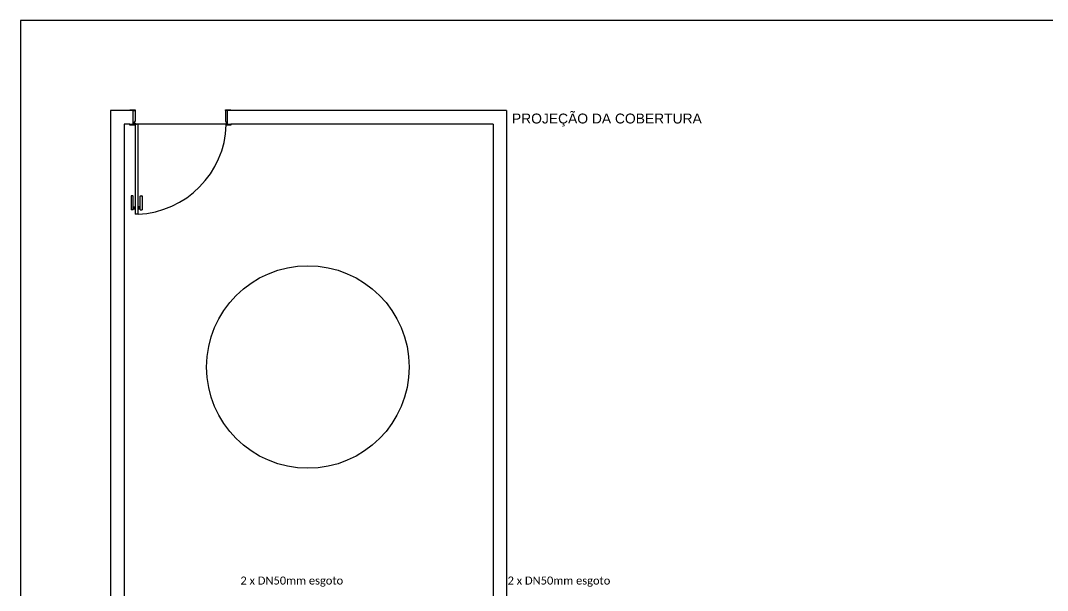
# Model space of a CAD drawing. Header units: inches. Extents: x 48213 to 96389, y -17773 to -8887.
# Drawn here: x 48240.23 to 48251.64, y -8893.6 to -8887.27 of the extents above; entities that cross this region are included whole.
import ezdxf

# ---------------------------------------------------------------- set-up
doc = ezdxf.new("R2010")
doc.units = ezdxf.units.IN
doc.header["$LTSCALE"] = 0.001
doc.header["$MEASUREMENT"] = 0
for name, color, linetype in [('ar comprimido tubulação', 80, 'Continuous'), ('ESQUADRIAS', 7, 'Continuous'), ('Esquadrias portas', 7, 'Continuous'), ('Revest_Cimentado 1- 3 Cimento e Areia Grossa', 252, 'Continuous')]:
    doc.layers.add(name, color=color, linetype=linetype)
doc.styles.add('TEXTO1', font='swissko.ttf', dxfattribs={"width": 0.6, "height": 0.1})

# ---------------------------------------------------------------- blocks, each defined once
blk = doc.blocks.new('new block2')
at = {"layer": 'ESQUADRIAS', "color": 2}
for p, q in [((-0.09, 1.16), (-0.09, 0.16)), ((-0.09, 1.16), (-0.06, 1.16)), ((-0.06, 0.16), (-0.06, 1.16)), ((-0.09, 0.16), (-0.06, 0.16))]:
    blk.add_line(p, q, dxfattribs=at)
at = {"layer": 'ESQUADRIAS', "color": 3, "linetype": 'Continuous'}
for p, q in [((-0.135, 0.96), (-0.135, 1.111)), ((-0.115, 1.111), (-0.115, 0.96)), ((-0.092, 1.07), (-0.092, 1.11)), ((-0.058, 1.07), (-0.058, 1.11)), ((-0.035, 1.111), (-0.035, 0.96)), ((-0.015, 0.96), (-0.015, 1.111)), ((-0.118, 0.957), (-0.132, 0.957)), ((-0.032, 0.957), (-0.018, 0.957))]:
    blk.add_line(p, q, dxfattribs=at)
at = {"layer": 'ESQUADRIAS', "color": 3}
for p, q in [((-0.115, 1.111), (-0.135, 1.111)), ((-0.115, 1.1), (-0.092, 1.1)), ((-0.115, 1.09), (-0.092, 1.09)), ((-0.115, 1.08), (-0.092, 1.08)), ((-0.092, 1.11), (-0.09, 1.11)), ((-0.092, 1.07), (-0.09, 1.07)), ((-0.058, 1.11), (-0.06, 1.11)), ((-0.058, 1.07), (-0.06, 1.07)), ((-0.035, 1.1), (-0.058, 1.1)), ((-0.035, 1.09), (-0.058, 1.09)), ((-0.035, 1.08), (-0.058, 1.08)), ((-0.035, 1.111), (-0.015, 1.111))]:
    blk.add_line(p, q, dxfattribs=at)
at = {"layer": 'ESQUADRIAS'}
for p, q in [((-0.066, 0.159), (-0.063, 0.159)), ((-0.052, 0.144), (-0.052, 0.147))]:
    blk.add_line(p, q, dxfattribs=at)
at = {"layer": 'ESQUADRIAS', "color": 3}
for points in [[(-1.12, 0.17), (-1.07, 0.17), (-1.07, 0.16), (-1.12, 0.16)], [(-0.05, 0.17), (0, 0.17), (0, 0.16), (-0.05, 0.16)], [(-1.12, 0.01), (-1.06, 0.01), (-1.06, 0), (-1.12, 0)], [(-0.06, 0.01), (-0.035, 0.01), (0, 0.01), (0, 0), (-0.06, 0)]]:
    blk.add_lwpolyline(points, close=True, dxfattribs=at)
at = {"layer": 'ESQUADRIAS', "color": 2}
for points in [[(-1.06, 0.13), (-1.07, 0.13), (-1.07, 0.16), (-1.085, 0.16), (-1.085, 0.01), (-1.06, 0.01)], [(-0.06, 0.13), (-0.05, 0.13), (-0.05, 0.16), (-0.035, 0.16), (-0.035, 0.01), (-0.06, 0.01)]]:
    blk.add_lwpolyline(points, close=True, dxfattribs=at)
at = {"layer": 'ESQUADRIAS', "color": 1}
for points in [[(-0.054, 0.159, -0.236068), (-0.052, 0.16), (-0.055, 0.16), (-0.075, 0.16), (-0.075, 0.159)], [(-0.051, 0.156, 0.236068), (-0.05, 0.158), (-0.05, 0.155), (-0.05, 0.135), (-0.051, 0.135)]]:
    blk.add_lwpolyline(points, format="xyb", close=True, dxfattribs=at)
at = {"layer": 'ESQUADRIAS'}
for points in [[(-0.067, 0.158), (-0.066, 0.159), (-0.066, 0.159)], [(-0.065, 0.158), (-0.065, 0.158), (-0.067, 0.158), (-0.067, 0.158), (-0.062, 0.158), (-0.062, 0.158), (-0.065, 0.158), (-0.065, 0.158)], [(-0.062, 0.158), (-0.063, 0.159), (-0.063, 0.159)], [(-0.052, 0.148), (-0.052, 0.147), (-0.051, 0.147)], [(-0.052, 0.145), (-0.052, 0.145), (-0.052, 0.143), (-0.052, 0.143), (-0.052, 0.148), (-0.052, 0.148), (-0.052, 0.145), (-0.052, 0.145)], [(-0.052, 0.143), (-0.052, 0.144), (-0.051, 0.144)]]:
    blk.add_lwpolyline(points, dxfattribs=at)
at = {"layer": 'ESQUADRIAS', "color": 1}
blk.add_circle((-0.052, 0.158), 0.0025, dxfattribs=at)
at = {"layer": 'ESQUADRIAS', "color": 3, "linetype": 'Continuous'}
for centre, start, end in [((-0.132, 0.96), 180, 260.5377), ((-0.118, 0.96), 260.5377, 360), ((-0.032, 0.96), 180, 279.4623), ((-0.018, 0.96), 279.4623, 0)]:
    blk.add_arc(centre, 0.003, start, end, dxfattribs=at)
at = {"layer": 'Esquadrias portas'}
blk.add_arc((-0.047, 0.137), 1.024, 92.4121, 178.1744, dxfattribs=at)

msp = doc.modelspace()

# ---------------------------------------------------------------- linework, layer by layer
at = {"layer": 'Revest_Cimentado 1- 3 Cimento e Areia Grossa', "linetype": 'Continuous'}
msp.add_line((48287.028, -8887.268), (48240.228, -8887.268), dxfattribs=at)
at = {"layer": 'Revest_Cimentado 1- 3 Cimento e Areia Grossa'}
for p, q in [((48240.228, -8887.268), (48240.228, -8904.668)), ((48241.228, -8888.268), (48241.228, -8903.518)), ((48241.443, -8888.268), (48241.228, -8888.268)), ((48245.628, -8888.268), (48242.563, -8888.268)), ((48245.628, -8888.268), (48245.628, -8894.068)), ((48241.378, -8888.418), (48241.378, -8894.068)), ((48241.443, -8888.418), (48241.378, -8888.418)), ((48242.513, -8888.418), (48241.533, -8888.418)), ((48245.478, -8888.418), (48242.563, -8888.418)), ((48245.478, -8888.418), (48245.478, -8894.068)), ((48245.628, -8888.418), (48245.628, -8894.068))]:
    msp.add_line(p, q, dxfattribs=at)
msp.add_circle((48243.42, -8891.116), 1.125, dxfattribs=at)

# ---------------------------------------------------------------- block references
at = {"layer": 'Revest_Cimentado 1- 3 Cimento e Areia Grossa', "rotation": 180}
msp.add_blockref('new block2', (48241.443, -8888.258), dxfattribs=at)

# ---------------------------------------------------------------- texts
at = {"layer": 'ar comprimido tubulação', "linetype": 'ByBlock', "ltscale": 0.2, "char_height": 0.08889, "width": 1.22858, "attachment_point": 5}
for insert in [(48243.241, -8893.5), (48246.209, -8893.5)]:
    msp.add_mtext('{\\fCalibri|b0|i0|c0|p0;2 x DN50mm esgoto}', dxfattribs=dict(at, insert=insert))
at = {"layer": 'Revest_Cimentado 1- 3 Cimento e Areia Grossa', "ltscale": 0.0001, "insert": (48245.687, -8888.301), "char_height": 0.11, "width": 2.12044, "attachment_point": 1, "style": 'TEXTO1'}
msp.add_mtext('{\\fSansSerif|b0|i0|c2|p2;\\W1;PROJEÇÃO DA COBERTURA}', dxfattribs=at)

doc.saveas('drawing.dxf')
